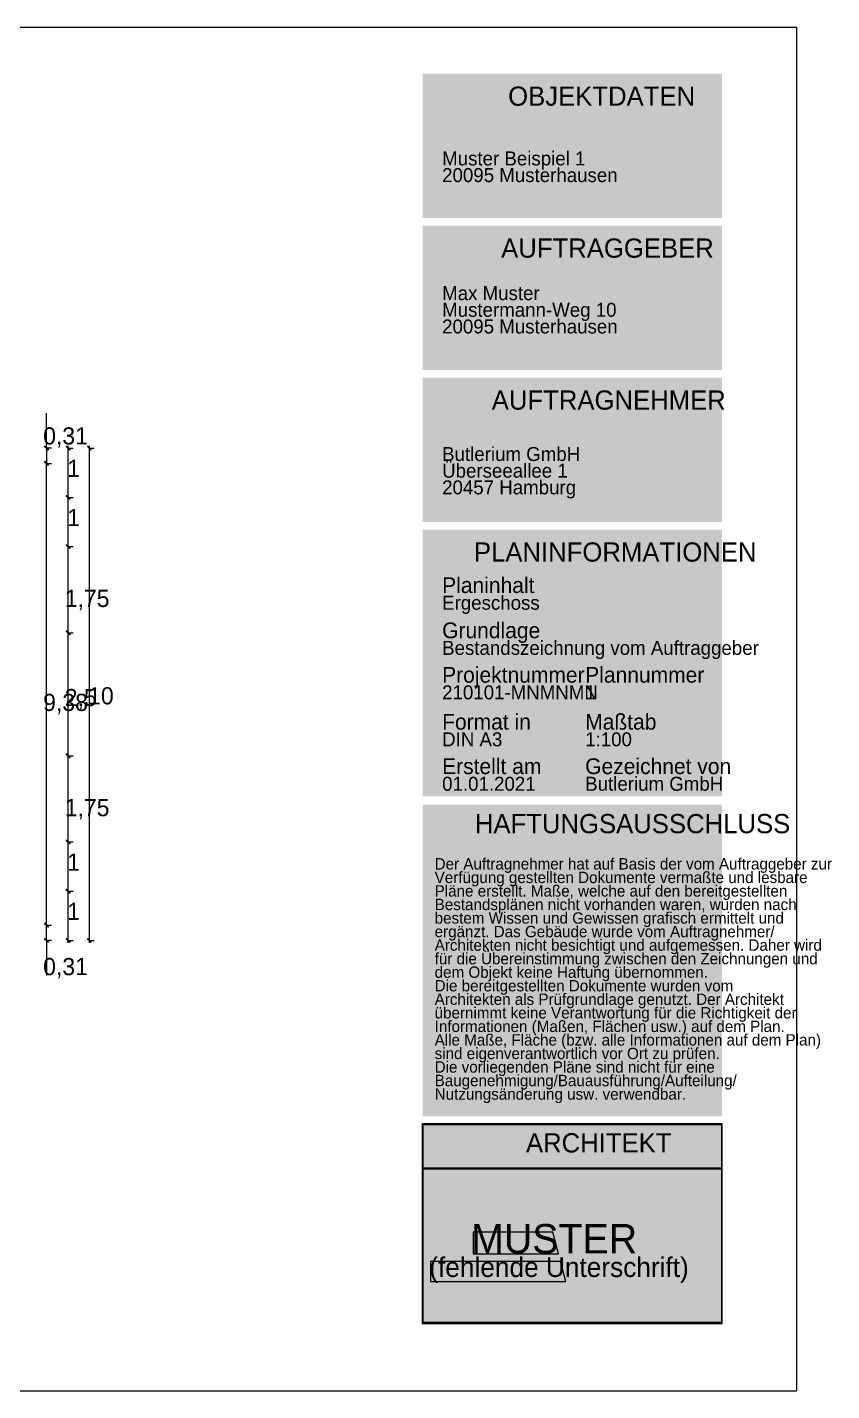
# Model space of a CAD drawing. Header units: metres. Extents: x 57 to 1182, y 0 to 842.
# Drawn here: x 719 to 1182, y 28 to 814 of the extents above; entities that cross this region are included whole.
import ezdxf

# ---------------------------------------------------------------- set-up
doc = ezdxf.new("R2010")
doc.units = ezdxf.units.M
for name, color, linetype in [('PDFLines', 7, 'Continuous'), ('PDFRects', 7, 'Continuous'), ('PDFText', 7, 'Continuous')]:
    doc.layers.add(name, color=color, linetype=linetype)

msp = doc.modelspace()

# ---------------------------------------------------------------- linework, layer by layer
at = {"layer": 'PDFLines'}
for p, q in [((56.69, 813.54), (1162.2, 813.54)), ((1162.2, 813.54), (1162.2, 28.35)), ((730.17, 571.15), (730.17, 591.31)), ((729.09, 572.05), (729.3, 572.26)), ((731.28, 570.25), (729.09, 572.05)), ((729.09, 572.05), (731.07, 570.04)), ((731.28, 570.25), (729.09, 572.05)), ((729.3, 572.26), (731.28, 570.25)), ((733.02, 571.15), (730.17, 571.15)), ((730.17, 571.15), (730.17, 560.95)), ((731.07, 570.04), (731.28, 570.25)), ((741.54, 572.05), (741.75, 572.26)), ((743.73, 570.25), (741.54, 572.05)), ((741.54, 572.05), (743.52, 570.04)), ((743.73, 570.25), (741.54, 572.05)), ((741.75, 572.26), (743.73, 570.25)), ((742.62, 541.39), (742.62, 572.56)), ((742.62, 571.15), (745.47, 571.15)), ((743.52, 570.04), (743.73, 570.25)), ((753.72, 572.05), (753.93, 572.26)), ((755.94, 570.25), (753.72, 572.05)), ((753.72, 572.05), (755.7, 570.04)), ((755.94, 570.25), (753.72, 572.05)), ((753.93, 572.26), (755.94, 570.25)), ((754.83, 286.27), (754.83, 572.56)), ((754.83, 571.15), (757.65, 571.15)), ((755.7, 570.04), (755.94, 570.25)), ((729.09, 563.26), (729.3, 563.47)), ((729.3, 563.47), (729.09, 563.26)), ((731.28, 561.49), (729.09, 563.26)), ((729.09, 563.26), (731.07, 561.28)), ((731.28, 561.49), (729.09, 563.26)), ((729.09, 563.26), (731.28, 561.49)), ((729.09, 563.26), (731.28, 561.49)), ((731.07, 561.28), (729.09, 563.26)), ((729.3, 563.47), (731.28, 561.49)), ((731.28, 561.49), (729.3, 563.47)), ((730.17, 295.06), (730.17, 563.77)), ((730.17, 562.36), (733.02, 562.36)), ((730.17, 562.36), (733.02, 562.36)), ((731.07, 561.28), (731.28, 561.49)), ((731.28, 561.49), (731.07, 561.28)), ((741.54, 543.7), (741.75, 543.91)), ((741.75, 543.91), (741.54, 543.7)), ((743.73, 541.93), (741.54, 543.7)), ((741.54, 543.7), (743.52, 541.72)), ((743.73, 541.93), (741.54, 543.7)), ((741.54, 543.7), (743.73, 541.93)), ((741.54, 543.7), (743.73, 541.93)), ((743.52, 541.72), (741.54, 543.7)), ((741.75, 543.91), (743.73, 541.93)), ((743.73, 541.93), (741.75, 543.91)), ((742.62, 513.04), (742.62, 544.21)), ((742.62, 542.8), (745.47, 542.8)), ((742.62, 542.8), (745.47, 542.8)), ((743.52, 541.72), (743.73, 541.93)), ((743.73, 541.93), (743.52, 541.72)), ((741.54, 515.35), (741.75, 515.56)), ((741.75, 515.56), (741.54, 515.35)), ((743.73, 513.58), (741.54, 515.35)), ((741.54, 515.35), (743.52, 513.37)), ((743.73, 513.58), (741.54, 515.35)), ((741.54, 515.35), (743.73, 513.58)), ((741.54, 515.35), (743.73, 513.58)), ((743.52, 513.37), (741.54, 515.35)), ((741.75, 515.56), (743.73, 513.58)), ((743.73, 513.58), (741.75, 515.56)), ((742.62, 463.42), (742.62, 515.86)), ((742.62, 514.45), (745.47, 514.45)), ((742.62, 514.45), (745.47, 514.45)), ((743.52, 513.37), (743.73, 513.58)), ((743.73, 513.58), (743.52, 513.37)), ((741.54, 465.73), (741.75, 465.94)), ((741.75, 465.94), (741.54, 465.73)), ((743.73, 463.96), (741.54, 465.73)), ((741.54, 465.73), (743.52, 463.75)), ((743.73, 463.96), (741.54, 465.73)), ((741.54, 465.73), (743.73, 463.96)), ((741.54, 465.73), (743.73, 463.96)), ((743.52, 463.75), (741.54, 465.73)), ((741.75, 465.94), (743.73, 463.96)), ((743.73, 463.96), (741.75, 465.94)), ((742.62, 392.56), (742.62, 466.27)), ((742.62, 464.86), (745.47, 464.86)), ((742.62, 464.86), (745.47, 464.86)), ((743.52, 463.75), (743.73, 463.96)), ((743.73, 463.96), (743.52, 463.75)), ((741.54, 394.87), (741.75, 395.08)), ((741.75, 395.08), (741.54, 394.87)), ((743.73, 393.1), (741.54, 394.87)), ((741.54, 394.87), (743.52, 392.89)), ((743.73, 393.1), (741.54, 394.87)), ((741.54, 394.87), (743.73, 393.1)), ((741.54, 394.87), (743.73, 393.1)), ((743.52, 392.89), (741.54, 394.87)), ((741.75, 395.08), (743.73, 393.1)), ((743.73, 393.1), (741.75, 395.08)), ((742.62, 342.97), (742.62, 395.41)), ((742.62, 393.97), (745.47, 393.97)), ((742.62, 393.97), (745.47, 393.97)), ((743.52, 392.89), (743.73, 393.1)), ((743.73, 393.1), (743.52, 392.89)), ((742.62, 314.62), (742.62, 345.79)), ((741.54, 345.25), (741.75, 345.46)), ((741.75, 345.46), (741.54, 345.25)), ((743.73, 343.48), (741.54, 345.25)), ((741.54, 345.25), (743.52, 343.27)), ((743.73, 343.48), (741.54, 345.25)), ((741.54, 345.25), (743.73, 343.48)), ((741.54, 345.25), (743.73, 343.48)), ((743.52, 343.27), (741.54, 345.25)), ((741.75, 345.46), (743.73, 343.48)), ((743.73, 343.48), (741.75, 345.46)), ((742.62, 344.38), (745.47, 344.38)), ((742.62, 344.38), (745.47, 344.38)), ((743.52, 343.27), (743.73, 343.48)), ((743.73, 343.48), (743.52, 343.27)), ((741.54, 316.9), (741.75, 317.11)), ((741.75, 317.11), (741.54, 316.9)), ((743.73, 315.13), (741.54, 316.9)), ((741.54, 316.9), (743.52, 314.92)), ((743.73, 315.13), (741.54, 316.9)), ((741.54, 316.9), (743.73, 315.13)), ((741.54, 316.9), (743.73, 315.13)), ((743.52, 314.92), (741.54, 316.9)), ((741.75, 317.11), (743.73, 315.13)), ((743.73, 315.13), (741.75, 317.11)), ((742.62, 286.27), (742.62, 317.44)), ((742.62, 316.03), (745.47, 316.03)), ((742.62, 316.03), (745.47, 316.03)), ((743.52, 314.92), (743.73, 315.13)), ((743.73, 315.13), (743.52, 314.92)), ((729.09, 297.34), (729.3, 297.55)), ((729.3, 297.55), (729.09, 297.34)), ((731.28, 295.57), (729.09, 297.34)), ((729.09, 297.34), (731.07, 295.36)), ((731.28, 295.57), (729.09, 297.34)), ((729.09, 297.34), (731.28, 295.57)), ((729.09, 297.34), (731.28, 295.57)), ((731.07, 295.36), (729.09, 297.34)), ((729.3, 297.55), (731.28, 295.57)), ((731.28, 295.57), (729.3, 297.55)), ((730.17, 287.68), (730.17, 297.88)), ((730.17, 296.47), (733.02, 296.47)), ((730.17, 296.47), (733.02, 296.47)), ((731.07, 295.36), (731.28, 295.57)), ((731.28, 295.57), (731.07, 295.36)), ((729.3, 288.79), (729.09, 288.58)), ((729.09, 288.58), (731.28, 286.78)), ((729.09, 288.58), (731.28, 286.78)), ((731.07, 286.57), (729.09, 288.58)), ((731.28, 286.78), (729.3, 288.79)), ((733.02, 287.68), (730.17, 287.68)), ((730.17, 287.68), (730.17, 267.52)), ((731.28, 286.78), (731.07, 286.57)), ((741.75, 288.79), (741.54, 288.58)), ((741.54, 288.58), (743.73, 286.78)), ((741.54, 288.58), (743.73, 286.78)), ((743.52, 286.57), (741.54, 288.58)), ((743.73, 286.78), (741.75, 288.79)), ((742.62, 287.68), (745.47, 287.68)), ((743.73, 286.78), (743.52, 286.57)), ((753.93, 288.79), (753.72, 288.58)), ((753.72, 288.58), (755.94, 286.78)), ((753.72, 288.58), (755.94, 286.78)), ((755.7, 286.57), (753.72, 288.58)), ((755.94, 286.78), (753.93, 288.79)), ((754.83, 287.68), (757.65, 287.68)), ((755.94, 286.78), (755.7, 286.57)), ((1119.43, 182.14), (946.63, 182.14)), ((946.63, 182.14), (946.63, 67.14)), ((1119.43, 182.14), (946.63, 182.14)), ((946.63, 182.14), (946.63, 156.05)), ((947.13, 67.39), (947.13, 181.64)), ((947.13, 181.64), (1118.93, 181.64)), ((947.13, 156.3), (947.13, 181.64)), ((947.13, 181.64), (1118.93, 181.64)), ((1118.93, 181.64), (1118.93, 67.64)), ((1118.93, 181.64), (1118.93, 156.55)), ((1119.43, 67.14), (1119.43, 182.14)), ((1119.43, 156.05), (1119.43, 182.14)), ((946.63, 156.05), (946.88, 156.05)), ((1118.93, 156.55), (946.88, 156.55)), ((946.88, 156.55), (946.88, 156.3)), ((946.88, 156.3), (946.88, 156.05)), ((946.88, 156.05), (946.88, 156.3)), ((946.88, 156.3), (947.13, 156.3)), ((946.88, 156.3), (947.13, 156.3)), ((947.13, 156.3), (946.88, 156.3)), ((946.88, 156.05), (1119.43, 156.05)), ((975.94, 119.63), (975.94, 107.24)), ((1021.82, 119.63), (975.94, 119.63)), ((1025.09, 107.24), (1021.82, 119.63)), ((951.35, 102.85), (951.35, 91.3)), ((1026.25, 102.85), (951.35, 102.85)), ((975.94, 107.24), (1025.09, 107.24)), ((1029.29, 91.3), (1026.25, 102.85)), ((951.35, 91.3), (1029.29, 91.3)), ((946.63, 67.14), (946.88, 67.14)), ((1118.93, 67.64), (946.88, 67.64)), ((946.88, 67.64), (946.88, 67.39)), ((946.88, 67.39), (946.88, 67.14)), ((946.88, 67.14), (946.88, 67.39)), ((946.88, 67.39), (947.13, 67.39)), ((946.88, 67.39), (947.13, 67.39)), ((947.13, 67.39), (946.88, 67.39)), ((946.88, 67.14), (1119.43, 67.14)), ((56.69, 28.35), (1162.2, 28.35))]:
    msp.add_line(p, q, dxfattribs=at)
at = {"layer": 'PDFRects'}
for points in [[(946.88, 786.76), (1119.18, 786.76), (946.88, 761.17), (1119.18, 761.17)], [(946.88, 761.17), (1119.18, 761.17), (946.88, 703.74), (1119.18, 703.74)], [(946.88, 699.25), (1119.18, 699.25), (946.88, 673.66), (1119.18, 673.66)], [(946.88, 673.66), (1119.18, 673.66), (946.88, 616.23), (1119.18, 616.23)], [(946.88, 611.74), (1119.18, 611.74), (946.88, 586.15), (1119.18, 586.15)], [(946.88, 586.15), (1119.18, 586.15), (946.88, 528.72), (1119.18, 528.72)], [(946.88, 524.23), (1119.18, 524.23), (946.88, 498.64), (1119.18, 498.64)], [(946.88, 498.64), (1119.18, 498.64), (946.88, 473.04), (1119.18, 473.04)], [(946.88, 473.04), (1119.18, 473.04), (946.88, 447.45), (1119.18, 447.45)], [(946.88, 447.45), (1033.03, 447.45), (946.88, 421.85), (1033.03, 421.85)], [(1033.03, 447.45), (1119.18, 447.45), (1033.03, 421.85), (1119.18, 421.85)], [(946.88, 421.85), (1033.03, 421.85), (946.88, 396.26), (1033.03, 396.26)], [(1033.03, 421.85), (1119.18, 421.85), (1033.03, 396.26), (1119.18, 396.26)], [(946.88, 396.26), (1033.03, 396.26), (946.88, 370.67), (1033.03, 370.67)], [(1033.03, 396.26), (1119.18, 396.26), (1033.03, 370.67), (1119.18, 370.67)], [(946.92, 365.82), (1119.22, 365.82), (946.92, 340.22), (1119.22, 340.22)], [(946.92, 340.22), (1119.22, 340.22), (946.92, 186.29), (1119.22, 186.29)], [(946.88, 181.89), (1119.18, 181.89), (946.88, 67.39), (1119.18, 67.39)], [(946.88, 181.89), (1119.18, 181.89), (946.88, 156.3), (1119.18, 156.3)]]:
    msp.add_solid(points, dxfattribs=at)

# ---------------------------------------------------------------- texts
at = {"layer": 'PDFText'}
for s, height, p in [('OBJEKTDATEN', 11.0635, (996.08, 768.35)), ('Muster Beispiel 1', 8.0462, (958.05, 733.99)), ('20095 Musterhausen', 8.0462, (958.05, 724.39)), ('AUFTRAGGEBER', 11.0635, (992.06, 680.84)), ('Max Muster ', 8.0462, (958.05, 656.41)), ('Mustermann-Weg 10', 8.0462, (958.05, 646.81)), ('20095 Musterhausen  ', 8.0462, (958.05, 637.21)), ('AUFTRAGNEHMER', 11.0635, (986.63, 593.33)), ('0,31', 9.9, (728.22, 573.28)), ('Butlerium GmbH', 8.0462, (958.05, 563.76)), ('1', 9.9, (742.05, 554.59)), ('Überseeallee 1', 8.0462, (958.05, 554.16)), ('20457 Hamburg', 8.0462, (958.05, 544.56)), ('1', 9.9, (742.05, 526.24)), ('PLANINFORMATIONEN', 11.0635, (976.37, 505.82)), ('Planinhalt', 9.052, (958.05, 487.71)), ('1,75', 9.9, (740.67, 479.68)), ('Ergeschoss', 8.046, (958.05, 478.11)), ('Grundlage', 9.052, (958.05, 461.72)), ('Bestandszeichnung vom Auftraggeber', 8.0462, (958.05, 452.12)), ('Projektnummer', 9.0519, (958.05, 436.11)), ('Plannummer', 9.052, (1040.46, 436.11)), ('2,5', 9.9, (740.67, 422.59)), ('10', 9.9, (754.14, 423.61)), ('210101-MNMNMN', 8.0462, (958.05, 426.51)), ('1', 8.05, (1040.46, 426.51)), ('9,38', 9.9, (728.22, 419.8)), ('Format in', 9.052, (958.05, 409.06)), ('Maßtab', 9.052, (1040.46, 409.06)), ('DIN A3', 8.046, (958.05, 399.46)), ('1:100', 8.046, (1040.46, 399.46)), ('Erstellt am', 9.0519, (958.05, 383.46)), ('Gezeichnet von', 9.0519, (1040.45, 383.46)), ('01.01.2021', 8.046, (958.05, 373.86)), ('Butlerium GmbH', 8.0462, (1040.45, 373.86)), ('1,75', 9.9, (740.67, 359.2)), ('HAFTUNGSAUSSCHLUSS', 11.0635, (976.91, 349.4)), ('1', 9.9, (742.05, 327.82)), ('Der Auftragnehmer hat auf Basis der vom Auftraggeber zur', 6.5375, (953.75, 328.51)), ('Verfügung gestellten Dokumente vermaßte und lesbare ', 6.5375, (953.75, 320.71)), ('Pläne erstellt. Maße, welche auf den bereitgestellten ', 6.5375, (953.75, 312.92)), ('1', 9.9, (742.05, 299.47)), ('Bestandsplänen nicht vorhanden waren, wurden nach ', 6.5375, (953.75, 305.12)), ('bestem Wissen und Gewissen grafisch ermittelt und ', 6.5375, (953.75, 297.32)), ('ergänzt. Das Gebäude wurde vom Auftragnehmer/', 6.5375, (953.75, 289.52)), ('Architekten nicht besichtigt und aufgemessen. Daher wird ', 6.5375, (953.75, 281.72)), ('0,31', 9.9, (728.22, 267.67)), ('für die Übereinstimmung zwischen den Zeichnungen und ', 6.5375, (953.75, 273.93)), ('dem Objekt keine Haftung übernommen. ', 6.5375, (953.75, 266.13)), ('Die bereitgestellten Dokumente wurden vom ', 6.5375, (953.75, 258.33)), ('Architekten als Prüfgrundlage genutzt. Der Architekt ', 6.5375, (953.75, 250.53)), ('übernimmt keine Verantwortung für die Richtigkeit der ', 6.5375, (953.75, 242.73)), ('Informationen (Maßen, Flächen usw.) auf dem Plan.', 6.5375, (953.75, 234.93)), ('Alle Maße, Fläche (bzw. alle Informationen auf dem Plan) ', 6.5375, (953.75, 227.14)), ('sind eigenverantwortlich vor Ort zu prüfen.', 6.5375, (953.75, 219.34)), ('Die vorliegenden Pläne sind nicht für eine ', 6.5375, (953.75, 211.54)), ('Baugenehmigung/Bauausführung/Aufteilung/', 6.5375, (953.75, 203.74)), ('Nutzungsänderung usw. verwendbar.', 6.5375, (953.75, 195.94)), ('ARCHITEKT', 11.063, (1006.33, 165.57)), ('MUSTER', 16.95, (974.71, 107.41)), ('MUSTER', 16.95, (974.71, 107.41)), ('(fehlende Unterschrift)', 11.2998, (950.64, 93.85)), ('(fehlende Unterschrift)', 11.2998, (950.64, 93.85))]:
    msp.add_text(s, height=height, dxfattribs=at).set_placement(p)

doc.saveas('drawing.dxf')
